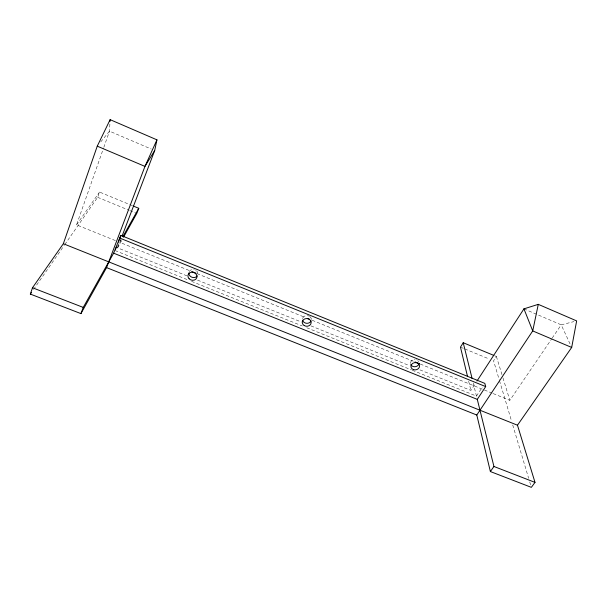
<?xml version="1.0" encoding="UTF-8"?>
<svg xmlns="http://www.w3.org/2000/svg" width="607" height="607" viewBox="0 0 607 607"><rect width="100%" height="100%" fill="white"/><g stroke="black" fill="none" stroke-linecap="round" stroke-linejoin="round"><path stroke-width="0.46" stroke-dasharray="3.04 2.28" d="M109.882 124.071L109.503 131.158L103.858 147.22M115.383 240.577L76.55 224.856L103.539 148.108M64.805 244.538L97.651 197.305L99.533 192.047L132.652 205.773M187.009 275.882L117.583 247.861L119.397 243.119M120.034 241.442L121.043 238.794M117.583 247.861L121.696 240.486M117.394 246.442L119.238 243.149M121.059 239.894L119.693 242.33L190.014 270.805M419.907 369.86L470.88 390.43L474.94 384.185M494.652 355.755L496.397 356.476L493.567 360.808L499.235 379.792M412.282 370.247L476.465 396.098L482.368 387.114M493.188 393.579L509.842 400.324L551.687 338.85M552.211 338.069L561.217 324.836L573.926 321.596M33.582 289.448L64.266 245.311M76.55 224.856L99.533 192.047M100.754 141.879L109.503 131.158L151.219 149.041M197.556 280.13L301.262 321.983M310.928 325.883L409.361 365.604M115.087 250.554L187.184 279.592M191.584 281.367L302.369 325.982M306.77 327.75L411.402 369.891M197.04 273.651L304.274 317.074M312.18 320.276L413.261 361.211M420.294 364.056L492.315 393.222M97.651 197.305L128.942 210.227M129.815 210.591L135.9 213.103M460.47 347.143L463.953 348.577M464.825 348.942L489.212 359.01M523.94 308.857L561.217 324.836L571.301 346.62M496.397 356.476L502.71 377.061M502.983 377.949L509.842 400.324M499.5 380.695L511.648 421.372M512.725 424.983L528.644 478.316M529.729 481.928L530.806 485.547M473.225 383.025L476.465 396.098M468.665 381.219L470.88 390.43M410.476 363.456A4.317 3.627 -6.3 0 1 410.484 362.887M410.522 362.66A4.317 3.627 -6.3 0 1 415.074 359.473M416.258 359.648A4.317 3.627 -6.3 0 1 416.516 359.723M417.745 360.383A4.317 3.627 -6.3 0 1 418.117 360.702M418.496 361.165A4.317 3.627 -6.3 0 1 418.876 361.878M302.582 318.637A4.431 3.847 3.8 0 1 302.726 318.167M302.825 317.947A4.431 3.847 3.8 0 1 306.558 315.617M307.392 315.64A4.431 3.847 3.8 0 1 308.864 316.035M309.578 316.422A4.431 3.847 3.8 0 1 310.291 317.013M310.465 317.203A4.431 3.847 3.8 0 1 311.353 319.464M189.255 271.579A4.575 3.983 17.5 0 1 194.293 269.629M195.5 270.1A4.575 3.983 17.5 0 1 195.75 270.244M196.531 270.843A4.575 3.983 17.5 0 1 197.912 273.901"/><path stroke-width="0.91" d="M110.026 121.415L110.125 119.647L156.947 139.845L154.694 150.536L122.053 236.146M538.28 304.35L532.726 330.921L476.791 415.021L490.38 471.548L531.345 487.353L535.01 482.39L517.475 425.211L571.688 347.454L576.65 320.906L538.28 304.35L523.94 308.857L477.003 381.014M156.947 139.845L144.952 166.394L106.574 267.611L80.928 313.607L30.35 294.092L32.49 287.756L63.34 243.726L97.257 146.166L110.125 119.647M80.928 313.607L83.242 307.415L113.623 253.172L120.861 235.379L484.818 383.374L485.691 386.598L477.284 399.368L493.931 466.479L490.38 471.548M115.406 249.712L116.369 247.186M118.297 242.125L120.861 235.379M133.525 206.13L138.753 208.3L136.765 213.459L123.525 237.216M122.872 236.654L138.753 208.3M154.694 150.536L144.952 166.394L97.257 146.166M493.779 355.391L463.224 342.735L460.47 347.143L467.557 376.613M30.35 294.092L31.427 292.544M32.49 287.756L83.242 307.415M493.931 466.479L535.01 482.39M106.574 267.611L476.791 415.021M63.34 243.726L517.475 425.211M113.623 253.172L477.284 399.368M191.766 271.511L196.16 273.294M307.787 318.5L309.547 319.214M415.021 361.924L419.414 363.707M119.42 237.921L485.691 386.598M571.688 347.454L532.726 330.921L523.94 308.857M463.224 342.735L472.087 378.449M419.058 363.343A4.317 3.627 -6.3 0 1 415.347 366.681A4.317 3.627 -6.3 0 1 410.764 364.557M311.072 320.883A4.431 3.847 3.8 0 1 306.596 323.296A4.431 3.847 3.8 0 1 302.597 320.192M197.245 275.897A4.575 3.983 17.5 0 1 192.002 277.255A4.575 3.983 17.5 0 1 188.876 272.9M413.382 369.602A4.34 3.642 -6.3 0 0 419.543 365.793A4.34 3.642 -6.3 0 0 412.752 363.335A4.34 3.642 -6.3 0 0 413.382 369.602M304.198 325.564A4.461 3.862 3.8 0 0 311.163 322.78A4.461 3.862 3.8 0 0 304.79 318.895A4.461 3.862 3.8 0 0 304.198 325.564M189.111 278.772A4.606 4.006 17.4 0 0 196.797 277.748A4.606 4.006 17.4 0 0 191.425 272.232A4.606 4.006 17.4 0 0 189.111 278.772"/></g></svg>
